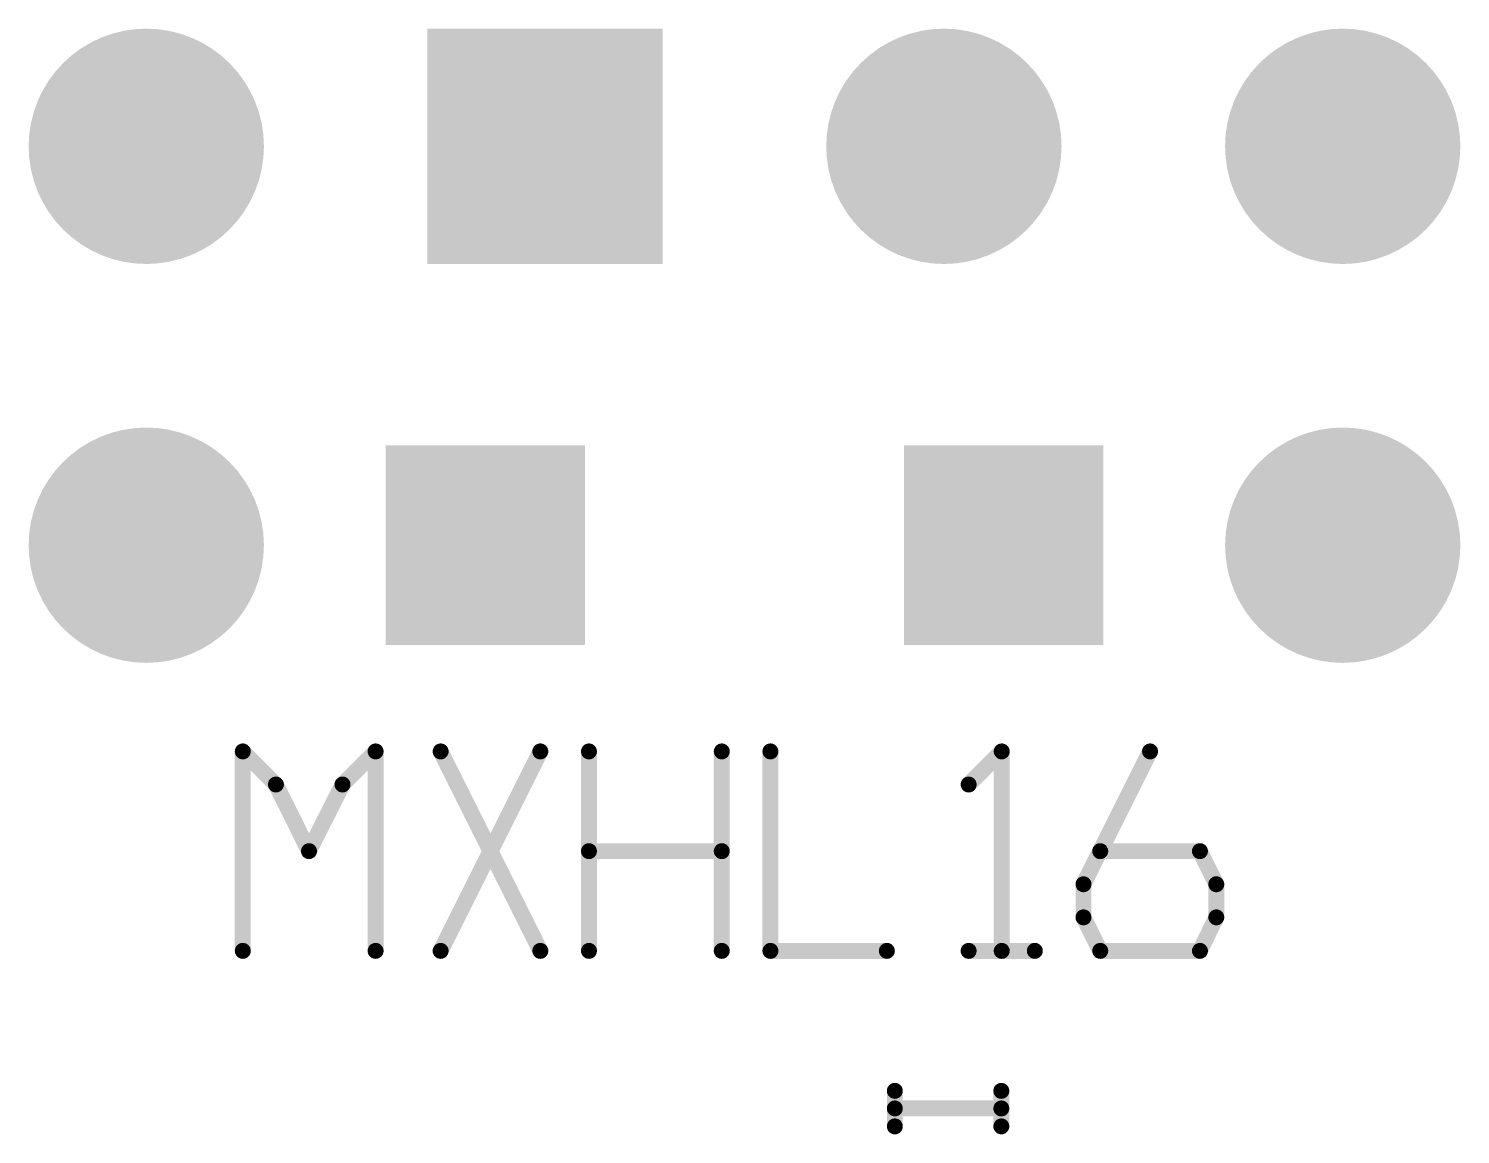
# Model space of a CAD drawing. Header units: millimetres. Extents: x 451 to 799, y 260 to 388.
# Drawn here: x 556.05 to 565.17, y 278.65 to 285.69 of the extents above; entities that cross this region are included whole.
import ezdxf

# ---------------------------------------------------------------- set-up
doc = ezdxf.new("R2010")
doc.units = ezdxf.units.MM
for name, color, linetype in [('3_A_', 4, 'Continuous'), ('4_A_', 54, 'Continuous'), ('5_A_', 7, 'Continuous')]:
    doc.layers.add(name, color=color, linetype=linetype)

# ---------------------------------------------------------------- blocks, each defined once
blk = doc.blocks.new('D24ROUND1_4986X1_4986')
blk.add_lwpolyline([(0.37465, 0, 0.7493, 0.7493, 1), (-0.37465, 0, 0.7493, 0.7493, 1), (0.37465, 0, 0.7493, 0.7493, 0)], format="xyseb")
blk = doc.blocks.new('D16SQUARE1_27X1_27')
blk.add_solid([(-0.635, -0.635), (0.635, -0.635), (-0.635, 0.635), (0.635, 0.635)])
blk = doc.blocks.new('D41SQUARE1_4986X1_4986')
blk.add_solid([(-0.7493, -0.7493), (0.7493, -0.7493), (-0.7493, 0.7493), (0.7493, 0.7493)])

msp = doc.modelspace()

# ---------------------------------------------------------------- linework, layer by layer
at = {"layer": '5_A_'}
for points in [[(557.6281, 280.8809, 0.1016, 0.1016, 0), (557.4173, 281.0917, 0.1016, 0.1016, 0)], [(557.4173, 281.0917, 0.1016, 0.1016, 0), (557.4173, 279.8217, 0.1016, 0.1016, 0)], [(558.2631, 281.0917, 0.1016, 0.1016, 0), (558.0523, 280.8809, 0.1016, 0.1016, 0)], [(558.2631, 279.8217, 0.1016, 0.1016, 0), (558.2631, 281.0917, 0.1016, 0.1016, 0)], [(559.3122, 279.8217, 0.1016, 0.1016, 0), (558.6772, 281.0917, 0.1016, 0.1016, 0)], [(559.3122, 281.0917, 0.1016, 0.1016, 0), (558.6772, 279.8217, 0.1016, 0.1016, 0)], [(559.622, 279.8217, 0.1016, 0.1016, 0), (559.622, 281.0917, 0.1016, 0.1016, 0)], [(560.4679, 279.8217, 0.1016, 0.1016, 0), (560.4679, 281.0917, 0.1016, 0.1016, 0)], [(560.7777, 279.8217, 0.1016, 0.1016, 0), (560.7777, 281.0917, 0.1016, 0.1016, 0)], [(562.2509, 281.0917, 0.1016, 0.1016, 0), (562.0401, 280.8809, 0.1016, 0.1016, 0)], [(562.2509, 279.8217, 0.1016, 0.1016, 0), (562.2509, 281.0917, 0.1016, 0.1016, 0)], [(562.7716, 280.2459, 0.1016, 0.1016, 0), (563.1958, 281.0917, 0.1016, 0.1016, 0)], [(557.839, 280.4567, 0.1016, 0.1016, 0), (557.6281, 280.8809, 0.1016, 0.1016, 0)], [(558.0523, 280.8809, 0.1016, 0.1016, 0), (557.839, 280.4567, 0.1016, 0.1016, 0)], [(560.4679, 280.4567, 0.1016, 0.1016, 0), (559.622, 280.4567, 0.1016, 0.1016, 0)], [(562.8783, 280.4567, 0.1016, 0.1016, 0), (563.5133, 280.4567, 0.1016, 0.1016, 0)], [(563.5133, 280.4567, 0.1016, 0.1016, 0), (563.6175, 280.2459, 0.1016, 0.1016, 0)], [(562.7716, 280.0351, 0.1016, 0.1016, 0), (562.7716, 280.2459, 0.1016, 0.1016, 0)], [(563.6175, 280.2459, 0.1016, 0.1016, 0), (563.6175, 280.0351, 0.1016, 0.1016, 0)], [(562.8783, 279.8217, 0.1016, 0.1016, 0), (562.7716, 280.0351, 0.1016, 0.1016, 0)], [(563.6175, 280.0351, 0.1016, 0.1016, 0), (563.5133, 279.8217, 0.1016, 0.1016, 0)], [(561.5194, 279.8217, 0.1016, 0.1016, 0), (560.7777, 279.8217, 0.1016, 0.1016, 0)], [(562.4618, 279.8217, 0.1016, 0.1016, 0), (562.0401, 279.8217, 0.1016, 0.1016, 0)], [(563.5133, 279.8217, 0.1016, 0.1016, 0), (562.8783, 279.8217, 0.1016, 0.1016, 0)], [(561.5702, 278.9302, 0.1016, 0.1016, 0), (561.5702, 278.7041, 0.1016, 0.1016, 0)], [(562.2484, 278.9302, 0.1016, 0.1016, 0), (562.2484, 278.7041, 0.1016, 0.1016, 0)], [(562.2484, 278.8184, 0.1016, 0.1016, 0), (561.5702, 278.8184, 0.1016, 0.1016, 0)]]:
    msp.add_lwpolyline(points, format="xyseb", dxfattribs=at)
for points in [[(557.3919, 281.0917, 0.0508, 0.0508, 1), (557.4427, 281.0917, 0.0508, 0.0508, 1), (557.3919, 281.0917, 0.0508, 0.0508, 0)], [(557.3919, 281.0917, 0.0508, 0.0508, 1), (557.4427, 281.0917, 0.0508, 0.0508, 1), (557.3919, 281.0917, 0.0508, 0.0508, 0)], [(557.3919, 281.0917, 0.0508, 0.0508, 1), (557.4427, 281.0917, 0.0508, 0.0508, 1), (557.3919, 281.0917, 0.0508, 0.0508, 0)], [(558.2377, 281.0917, 0.0508, 0.0508, 1), (558.2885, 281.0917, 0.0508, 0.0508, 1), (558.2377, 281.0917, 0.0508, 0.0508, 0)], [(558.2377, 281.0917, 0.0508, 0.0508, 1), (558.2885, 281.0917, 0.0508, 0.0508, 1), (558.2377, 281.0917, 0.0508, 0.0508, 0)], [(558.2377, 281.0917, 0.0508, 0.0508, 1), (558.2885, 281.0917, 0.0508, 0.0508, 1), (558.2377, 281.0917, 0.0508, 0.0508, 0)], [(558.6518, 281.0917, 0.0508, 0.0508, 1), (558.7026, 281.0917, 0.0508, 0.0508, 1), (558.6518, 281.0917, 0.0508, 0.0508, 0)], [(558.6518, 281.0917, 0.0508, 0.0508, 1), (558.7026, 281.0917, 0.0508, 0.0508, 1), (558.6518, 281.0917, 0.0508, 0.0508, 0)], [(559.2868, 281.0917, 0.0508, 0.0508, 1), (559.3376, 281.0917, 0.0508, 0.0508, 1), (559.2868, 281.0917, 0.0508, 0.0508, 0)], [(559.5966, 281.0917, 0.0508, 0.0508, 1), (559.6474, 281.0917, 0.0508, 0.0508, 1), (559.5966, 281.0917, 0.0508, 0.0508, 0)], [(559.5966, 281.0917, 0.0508, 0.0508, 1), (559.6474, 281.0917, 0.0508, 0.0508, 1), (559.5966, 281.0917, 0.0508, 0.0508, 0)], [(560.4425, 281.0917, 0.0508, 0.0508, 1), (560.4933, 281.0917, 0.0508, 0.0508, 1), (560.4425, 281.0917, 0.0508, 0.0508, 0)], [(560.4425, 281.0917, 0.0508, 0.0508, 1), (560.4933, 281.0917, 0.0508, 0.0508, 1), (560.4425, 281.0917, 0.0508, 0.0508, 0)], [(560.7523, 281.0917, 0.0508, 0.0508, 1), (560.8031, 281.0917, 0.0508, 0.0508, 1), (560.7523, 281.0917, 0.0508, 0.0508, 0)], [(560.7523, 281.0917, 0.0508, 0.0508, 1), (560.8031, 281.0917, 0.0508, 0.0508, 1), (560.7523, 281.0917, 0.0508, 0.0508, 0)], [(562.2255, 281.0917, 0.0508, 0.0508, 1), (562.2763, 281.0917, 0.0508, 0.0508, 1), (562.2255, 281.0917, 0.0508, 0.0508, 0)], [(562.2255, 281.0917, 0.0508, 0.0508, 1), (562.2763, 281.0917, 0.0508, 0.0508, 1), (562.2255, 281.0917, 0.0508, 0.0508, 0)], [(562.2255, 281.0917, 0.0508, 0.0508, 1), (562.2763, 281.0917, 0.0508, 0.0508, 1), (562.2255, 281.0917, 0.0508, 0.0508, 0)], [(563.1704, 281.0917, 0.0508, 0.0508, 1), (563.2212, 281.0917, 0.0508, 0.0508, 1), (563.1704, 281.0917, 0.0508, 0.0508, 0)], [(563.1704, 281.0917, 0.0508, 0.0508, 1), (563.2212, 281.0917, 0.0508, 0.0508, 1), (563.1704, 281.0917, 0.0508, 0.0508, 0)], [(557.6027, 280.8809, 0.0508, 0.0508, 1), (557.6535, 280.8809, 0.0508, 0.0508, 1), (557.6027, 280.8809, 0.0508, 0.0508, 0)], [(557.6027, 280.8809, 0.0508, 0.0508, 1), (557.6535, 280.8809, 0.0508, 0.0508, 1), (557.6027, 280.8809, 0.0508, 0.0508, 0)], [(557.6027, 280.8809, 0.0508, 0.0508, 1), (557.6535, 280.8809, 0.0508, 0.0508, 1), (557.6027, 280.8809, 0.0508, 0.0508, 0)], [(558.0269, 280.8809, 0.0508, 0.0508, 1), (558.0777, 280.8809, 0.0508, 0.0508, 1), (558.0269, 280.8809, 0.0508, 0.0508, 0)], [(558.0269, 280.8809, 0.0508, 0.0508, 1), (558.0777, 280.8809, 0.0508, 0.0508, 1), (558.0269, 280.8809, 0.0508, 0.0508, 0)], [(558.0269, 280.8809, 0.0508, 0.0508, 1), (558.0777, 280.8809, 0.0508, 0.0508, 1), (558.0269, 280.8809, 0.0508, 0.0508, 0)], [(562.0147, 280.8809, 0.0508, 0.0508, 1), (562.0655, 280.8809, 0.0508, 0.0508, 1), (562.0147, 280.8809, 0.0508, 0.0508, 0)], [(562.0147, 280.8809, 0.0508, 0.0508, 1), (562.0655, 280.8809, 0.0508, 0.0508, 1), (562.0147, 280.8809, 0.0508, 0.0508, 0)], [(557.8136, 280.4567, 0.0508, 0.0508, 1), (557.8644, 280.4567, 0.0508, 0.0508, 1), (557.8136, 280.4567, 0.0508, 0.0508, 0)], [(557.8136, 280.4567, 0.0508, 0.0508, 1), (557.8644, 280.4567, 0.0508, 0.0508, 1), (557.8136, 280.4567, 0.0508, 0.0508, 0)], [(557.8136, 280.4567, 0.0508, 0.0508, 1), (557.8644, 280.4567, 0.0508, 0.0508, 1), (557.8136, 280.4567, 0.0508, 0.0508, 0)], [(559.5966, 280.4567, 0.0508, 0.0508, 1), (559.6474, 280.4567, 0.0508, 0.0508, 1), (559.5966, 280.4567, 0.0508, 0.0508, 0)], [(559.5966, 280.4567, 0.0508, 0.0508, 1), (559.6474, 280.4567, 0.0508, 0.0508, 1), (559.5966, 280.4567, 0.0508, 0.0508, 0)], [(560.4425, 280.4567, 0.0508, 0.0508, 1), (560.4933, 280.4567, 0.0508, 0.0508, 1), (560.4425, 280.4567, 0.0508, 0.0508, 0)], [(562.8529, 280.4567, 0.0508, 0.0508, 1), (562.9037, 280.4567, 0.0508, 0.0508, 1), (562.8529, 280.4567, 0.0508, 0.0508, 0)], [(563.4879, 280.4567, 0.0508, 0.0508, 1), (563.5387, 280.4567, 0.0508, 0.0508, 1), (563.4879, 280.4567, 0.0508, 0.0508, 0)], [(563.4879, 280.4567, 0.0508, 0.0508, 1), (563.5387, 280.4567, 0.0508, 0.0508, 1), (563.4879, 280.4567, 0.0508, 0.0508, 0)], [(563.4879, 280.4567, 0.0508, 0.0508, 1), (563.5387, 280.4567, 0.0508, 0.0508, 1), (563.4879, 280.4567, 0.0508, 0.0508, 0)], [(562.7462, 280.2459, 0.0508, 0.0508, 1), (562.797, 280.2459, 0.0508, 0.0508, 1), (562.7462, 280.2459, 0.0508, 0.0508, 0)], [(562.7462, 280.2459, 0.0508, 0.0508, 1), (562.797, 280.2459, 0.0508, 0.0508, 1), (562.7462, 280.2459, 0.0508, 0.0508, 0)], [(562.7462, 280.2459, 0.0508, 0.0508, 1), (562.797, 280.2459, 0.0508, 0.0508, 1), (562.7462, 280.2459, 0.0508, 0.0508, 0)], [(563.5921, 280.2459, 0.0508, 0.0508, 1), (563.6429, 280.2459, 0.0508, 0.0508, 1), (563.5921, 280.2459, 0.0508, 0.0508, 0)], [(563.5921, 280.2459, 0.0508, 0.0508, 1), (563.6429, 280.2459, 0.0508, 0.0508, 1), (563.5921, 280.2459, 0.0508, 0.0508, 0)], [(563.5921, 280.2459, 0.0508, 0.0508, 1), (563.6429, 280.2459, 0.0508, 0.0508, 1), (563.5921, 280.2459, 0.0508, 0.0508, 0)], [(562.7462, 280.0351, 0.0508, 0.0508, 1), (562.797, 280.0351, 0.0508, 0.0508, 1), (562.7462, 280.0351, 0.0508, 0.0508, 0)], [(562.7462, 280.0351, 0.0508, 0.0508, 1), (562.797, 280.0351, 0.0508, 0.0508, 1), (562.7462, 280.0351, 0.0508, 0.0508, 0)], [(562.7462, 280.0351, 0.0508, 0.0508, 1), (562.797, 280.0351, 0.0508, 0.0508, 1), (562.7462, 280.0351, 0.0508, 0.0508, 0)], [(563.5921, 280.0351, 0.0508, 0.0508, 1), (563.6429, 280.0351, 0.0508, 0.0508, 1), (563.5921, 280.0351, 0.0508, 0.0508, 0)], [(563.5921, 280.0351, 0.0508, 0.0508, 1), (563.6429, 280.0351, 0.0508, 0.0508, 1), (563.5921, 280.0351, 0.0508, 0.0508, 0)], [(563.5921, 280.0351, 0.0508, 0.0508, 1), (563.6429, 280.0351, 0.0508, 0.0508, 1), (563.5921, 280.0351, 0.0508, 0.0508, 0)], [(557.3919, 279.8217, 0.0508, 0.0508, 1), (557.4427, 279.8217, 0.0508, 0.0508, 1), (557.3919, 279.8217, 0.0508, 0.0508, 0)], [(557.3919, 279.8217, 0.0508, 0.0508, 1), (557.4427, 279.8217, 0.0508, 0.0508, 1), (557.3919, 279.8217, 0.0508, 0.0508, 0)], [(558.2377, 279.8217, 0.0508, 0.0508, 1), (558.2885, 279.8217, 0.0508, 0.0508, 1), (558.2377, 279.8217, 0.0508, 0.0508, 0)], [(558.6518, 279.8217, 0.0508, 0.0508, 1), (558.7026, 279.8217, 0.0508, 0.0508, 1), (558.6518, 279.8217, 0.0508, 0.0508, 0)], [(558.6518, 279.8217, 0.0508, 0.0508, 1), (558.7026, 279.8217, 0.0508, 0.0508, 1), (558.6518, 279.8217, 0.0508, 0.0508, 0)], [(559.2868, 279.8217, 0.0508, 0.0508, 1), (559.3376, 279.8217, 0.0508, 0.0508, 1), (559.2868, 279.8217, 0.0508, 0.0508, 0)], [(559.5966, 279.8217, 0.0508, 0.0508, 1), (559.6474, 279.8217, 0.0508, 0.0508, 1), (559.5966, 279.8217, 0.0508, 0.0508, 0)], [(560.4425, 279.8217, 0.0508, 0.0508, 1), (560.4933, 279.8217, 0.0508, 0.0508, 1), (560.4425, 279.8217, 0.0508, 0.0508, 0)], [(560.7523, 279.8217, 0.0508, 0.0508, 1), (560.8031, 279.8217, 0.0508, 0.0508, 1), (560.7523, 279.8217, 0.0508, 0.0508, 0)], [(560.7523, 279.8217, 0.0508, 0.0508, 1), (560.8031, 279.8217, 0.0508, 0.0508, 1), (560.7523, 279.8217, 0.0508, 0.0508, 0)], [(560.7523, 279.8217, 0.0508, 0.0508, 1), (560.8031, 279.8217, 0.0508, 0.0508, 1), (560.7523, 279.8217, 0.0508, 0.0508, 0)], [(561.494, 279.8217, 0.0508, 0.0508, 1), (561.5448, 279.8217, 0.0508, 0.0508, 1), (561.494, 279.8217, 0.0508, 0.0508, 0)], [(562.0147, 279.8217, 0.0508, 0.0508, 1), (562.0655, 279.8217, 0.0508, 0.0508, 1), (562.0147, 279.8217, 0.0508, 0.0508, 0)], [(562.0147, 279.8217, 0.0508, 0.0508, 1), (562.0655, 279.8217, 0.0508, 0.0508, 1), (562.0147, 279.8217, 0.0508, 0.0508, 0)], [(562.2255, 279.8217, 0.0508, 0.0508, 1), (562.2763, 279.8217, 0.0508, 0.0508, 1), (562.2255, 279.8217, 0.0508, 0.0508, 0)], [(562.4364, 279.8217, 0.0508, 0.0508, 1), (562.4872, 279.8217, 0.0508, 0.0508, 1), (562.4364, 279.8217, 0.0508, 0.0508, 0)], [(562.8529, 279.8217, 0.0508, 0.0508, 1), (562.9037, 279.8217, 0.0508, 0.0508, 1), (562.8529, 279.8217, 0.0508, 0.0508, 0)], [(562.8529, 279.8217, 0.0508, 0.0508, 1), (562.9037, 279.8217, 0.0508, 0.0508, 1), (562.8529, 279.8217, 0.0508, 0.0508, 0)], [(562.8529, 279.8217, 0.0508, 0.0508, 1), (562.9037, 279.8217, 0.0508, 0.0508, 1), (562.8529, 279.8217, 0.0508, 0.0508, 0)], [(563.4879, 279.8217, 0.0508, 0.0508, 1), (563.5387, 279.8217, 0.0508, 0.0508, 1), (563.4879, 279.8217, 0.0508, 0.0508, 0)], [(563.4879, 279.8217, 0.0508, 0.0508, 1), (563.5387, 279.8217, 0.0508, 0.0508, 1), (563.4879, 279.8217, 0.0508, 0.0508, 0)], [(563.4879, 279.8217, 0.0508, 0.0508, 1), (563.5387, 279.8217, 0.0508, 0.0508, 1), (563.4879, 279.8217, 0.0508, 0.0508, 0)], [(561.5448, 278.9302, 0.0508, 0.0508, 1), (561.5956, 278.9302, 0.0508, 0.0508, 1), (561.5448, 278.9302, 0.0508, 0.0508, 0)], [(562.223, 278.9302, 0.0508, 0.0508, 1), (562.2738, 278.9302, 0.0508, 0.0508, 1), (562.223, 278.9302, 0.0508, 0.0508, 0)], [(561.5448, 278.8184, 0.0508, 0.0508, 1), (561.5956, 278.8184, 0.0508, 0.0508, 1), (561.5448, 278.8184, 0.0508, 0.0508, 0)], [(561.5448, 278.8184, 0.0508, 0.0508, 1), (561.5956, 278.8184, 0.0508, 0.0508, 1), (561.5448, 278.8184, 0.0508, 0.0508, 0)], [(562.223, 278.8184, 0.0508, 0.0508, 1), (562.2738, 278.8184, 0.0508, 0.0508, 1), (562.223, 278.8184, 0.0508, 0.0508, 0)], [(561.5448, 278.7041, 0.0508, 0.0508, 1), (561.5956, 278.7041, 0.0508, 0.0508, 1), (561.5448, 278.7041, 0.0508, 0.0508, 0)], [(561.5448, 278.7041, 0.0508, 0.0508, 1), (561.5956, 278.7041, 0.0508, 0.0508, 1), (561.5448, 278.7041, 0.0508, 0.0508, 0)], [(562.223, 278.7041, 0.0508, 0.0508, 1), (562.2738, 278.7041, 0.0508, 0.0508, 1), (562.223, 278.7041, 0.0508, 0.0508, 0)], [(562.223, 278.7041, 0.0508, 0.0508, 1), (562.2738, 278.7041, 0.0508, 0.0508, 1), (562.223, 278.7041, 0.0508, 0.0508, 0)]]:
    msp.add_lwpolyline(points, format="xyseb", close=True, dxfattribs=at)

# ---------------------------------------------------------------- block references
at = {"layer": '3_A_'}
for p in [(556.8026, 284.9449), (559.3426, 284.9449), (561.8826, 284.9449), (564.4226, 284.9449), (556.8026, 282.4049), (564.4226, 282.4049)]:
    msp.add_blockref('D24ROUND1_4986X1_4986', p, dxfattribs=at)
at = {"layer": '4_A_'}
for name, p in [('D24ROUND1_4986X1_4986', (556.8026, 284.9449)), ('D41SQUARE1_4986X1_4986', (559.3426, 284.9449)), ('D24ROUND1_4986X1_4986', (561.8826, 284.9449)), ('D24ROUND1_4986X1_4986', (564.4226, 284.9449)), ('D24ROUND1_4986X1_4986', (556.8026, 282.4049)), ('D24ROUND1_4986X1_4986', (564.4226, 282.4049)), ('D16SQUARE1_27X1_27', (558.9616, 282.4049)), ('D16SQUARE1_27X1_27', (562.2636, 282.4049))]:
    msp.add_blockref(name, p, dxfattribs=at)

doc.saveas('drawing.dxf')
